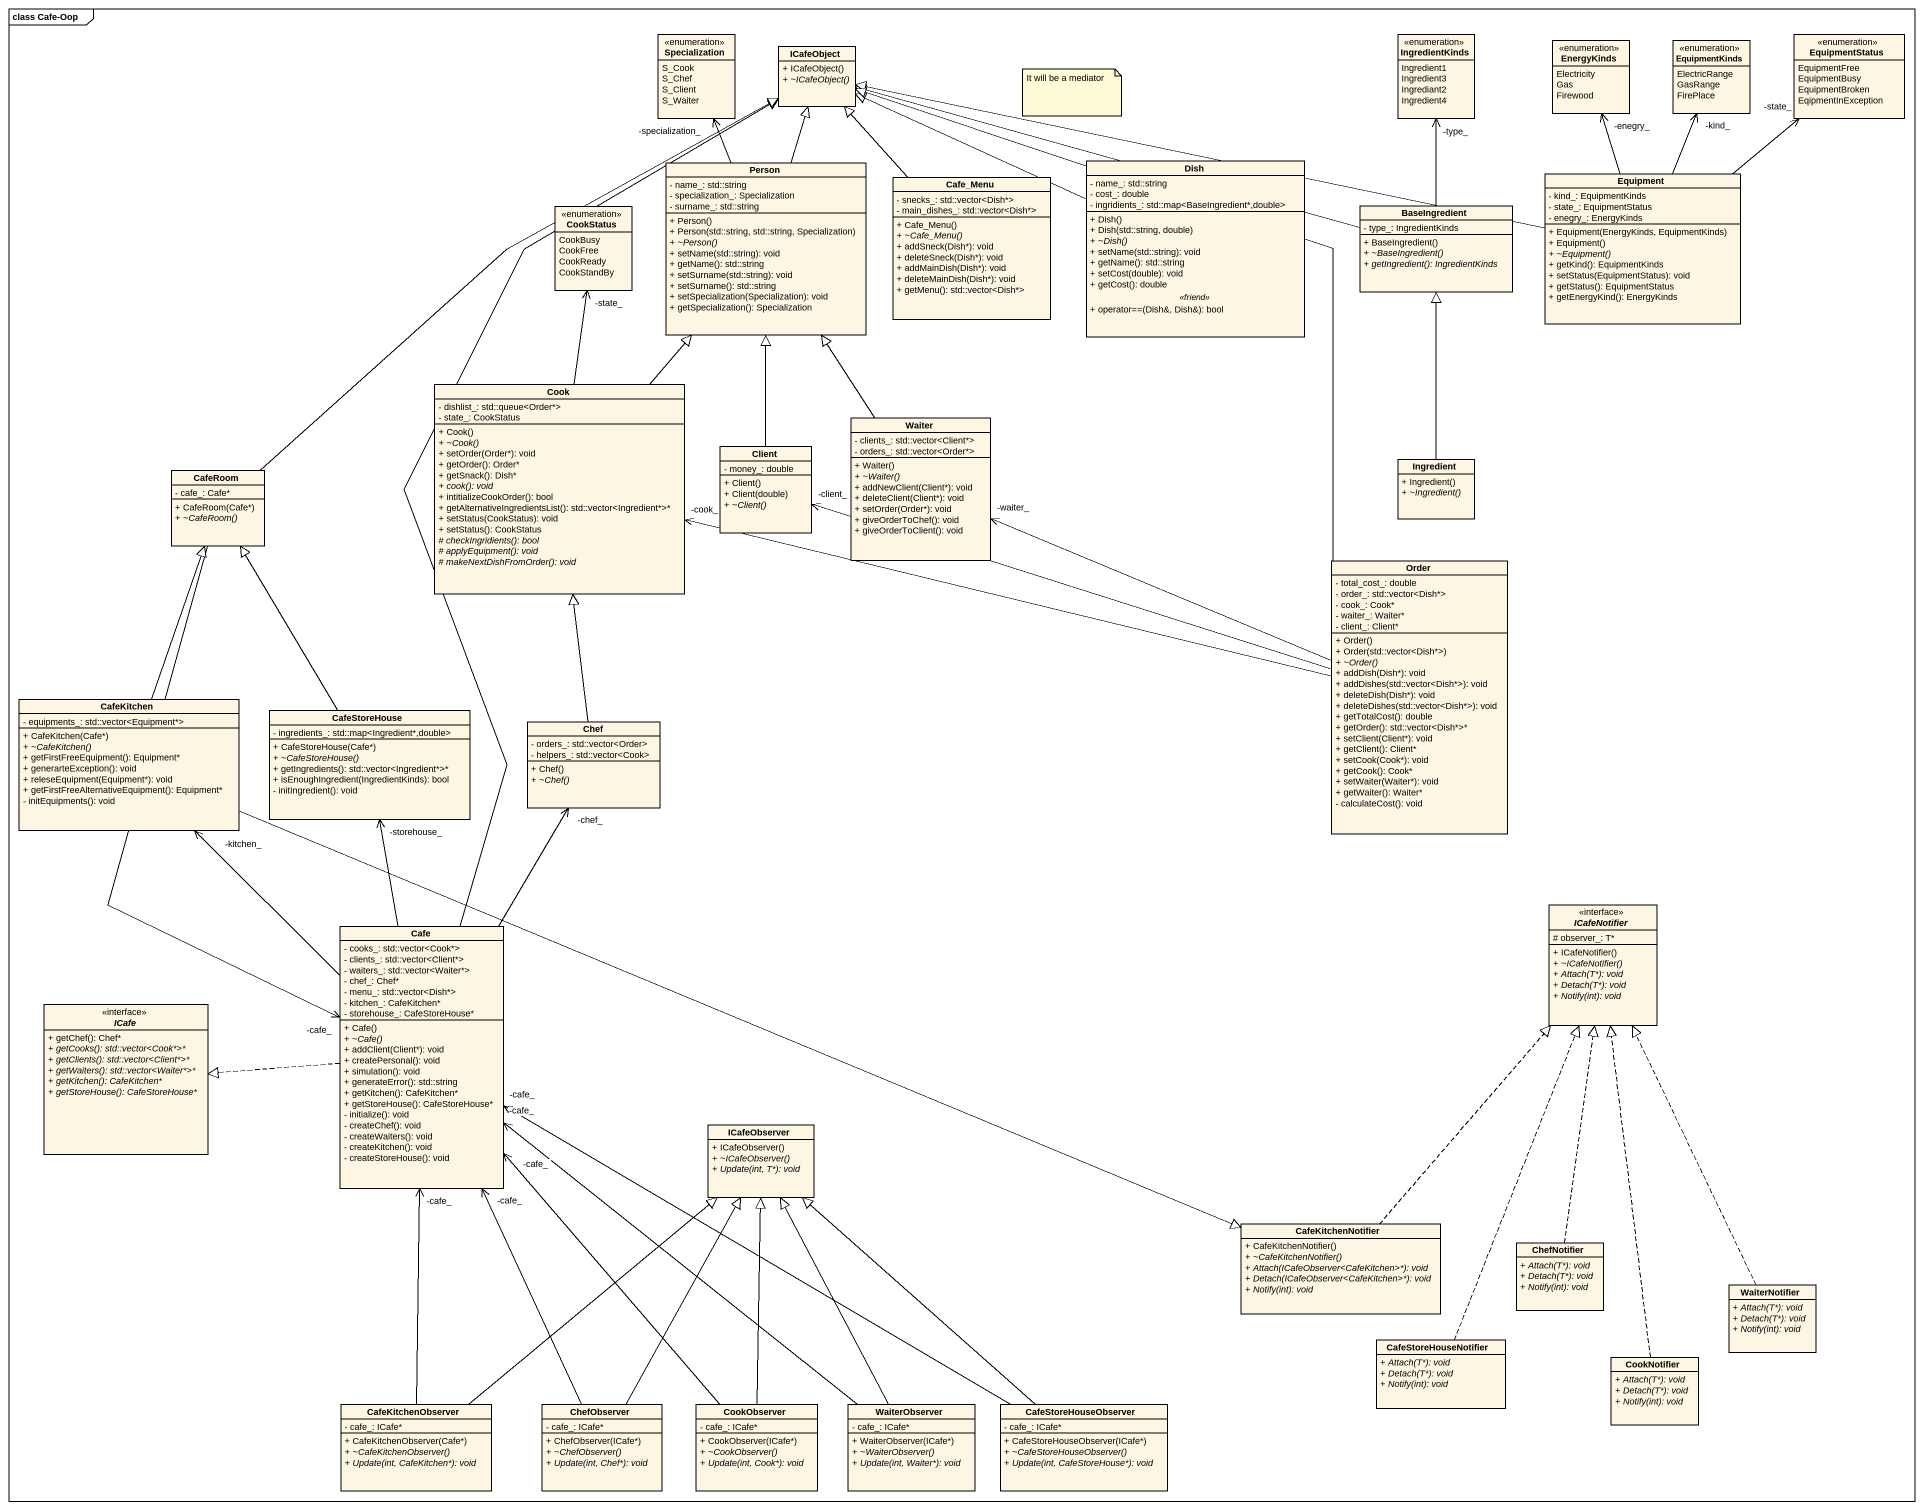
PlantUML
@startuml
mainframe class Cafe-Oop
hide circle
hide empty members
skinparam classAttributeIconSize 0
enum Specialization {
  S_Cook
  S_Chef
  S_Client
  S_Waiter
}
class ICafeObject {
  + ICafeObject()
  {abstract} + ~ICafeObject()
}
enum IngredientKinds {
  Ingredient1
  Ingredient3
  Ingrediant2
  Ingredient4
}
enum EnergyKinds {
  Electricity
  Gas
  Firewood
}
enum EquipmentKinds {
  ElectricRange
  GasRange
  FirePlace
}
enum EquipmentStatus {
  EquipmentFree
  EquipmentBusy
  EquipmentBroken
  EqipmentInException
}
class "Person" as Person_ {
  - name_: std::string
  - specialization_: Specialization
  - surname_: std::string
  + Person()
  + Person(std::string, std::string, Specialization)
  {abstract} + ~Person()
  + setName(std::string): void
  + getName(): std::string
  + setSurname(std::string): void
  + setSurname(): std::string
  + setSpecialization(Specialization): void
  + getSpecialization(): Specialization
}
class Cafe_Menu {
  - snecks_: std::vector<Dish*>
  - main_dishes_: std::vector<Dish*>
  + Cafe_Menu()
  {abstract} + ~Cafe_Menu()
  + addSneck(Dish*): void
  + deleteSneck(Dish*): void
  + addMainDish(Dish*): void
  + deleteMainDish(Dish*): void
  + getMenu(): std::vector<Dish*>
}
class Dish {
  - name_: std::string
  - cost_: double
  - ingridients_: std::map<BaseIngredient*,double>
  --
  + Dish()
  + Dish(std::string, double)
  {abstract} + ~Dish()
  + setName(std::string): void
  + getName(): std::string
  + setCost(double): void
  + getCost(): double
  .. <<friend>> ..
  + operator==(Dish&, Dish&): bool
}
class Equipment {
  - kind_: EquipmentKinds
  - state_: EquipmentStatus
  - enegry_: EnergyKinds
  + Equipment(EnergyKinds, EquipmentKinds)
  + Equipment()
  {abstract} + ~Equipment()
  + getKind(): EquipmentKinds
  + setStatus(EquipmentStatus): void
  + getStatus(): EquipmentStatus
  + getEnergyKind(): EnergyKinds
}
enum CookStatus {
  CookBusy
  CookFree
  CookReady
  CookStandBy
}
class BaseIngredient {
  - type_: IngredientKinds
  + BaseIngredient()
  {abstract} + ~BaseIngredient()
  {abstract} + getIngredient(): IngredientKinds
}
class Cook {
  - dishlist_: std::queue<Order*>
  - state_: CookStatus
  + Cook()
  {abstract} + ~Cook()
  + setOrder(Order*): void
  + getOrder(): Order*
  + getSnack(): Dish*
  {abstract} + cook(): void
  + intitializeCookOrder(): bool
  + getAlternativeIngredientsList(): std::vector<Ingredient*>*
  + setStatus(CookStatus): void
  + setStatus(): CookStatus
  {abstract} # checkIngridients(): bool
  {abstract} # applyEquipment(): void
  {abstract} # makeNextDishFromOrder(): void
}
class Client {
  - money_: double
  + Client()
  + Client(double)
  {abstract} + ~Client()
}
class Waiter {
  - clients_: std::vector<Client*>
  - orders_: std::vector<Order*>
  + Waiter()
  {abstract} + ~Waiter()
  + addNewClient(Client*): void
  + deleteClient(Client*): void
  + setOrder(Order*): void
  + giveOrderToChef(): void
  + giveOrderToClient(): void
}
class CafeRoom {
  - cafe_: Cafe*
  + CafeRoom(Cafe*)
  {abstract} + ~CafeRoom()
}
class Ingredient {
  + Ingredient()
  {abstract} + ~Ingredient()
}
class Order {
  - total_cost_: double
  - order_: std::vector<Dish*>
  - cook_: Cook*
  - waiter_: Waiter*
  - client_: Client*
  + Order()
  + Order(std::vector<Dish*>)
  {abstract} + ~Order()
  + addDish(Dish*): void
  + addDishes(std::vector<Dish*>): void
  + deleteDish(Dish*): void
  + deleteDishes(std::vector<Dish*>): void
  + getTotalCost(): double
  + getOrder(): std::vector<Dish*>*
  + setClient(Client*): void
  + getClient(): Client*
  + setCook(Cook*): void
  + getCook(): Cook*
  + setWaiter(Waiter*): void
  + getWaiter(): Waiter*
  - calculateCost(): void
}
class CafeKitchen {
  - equipments_: std::vector<Equipment*>
  + CafeKitchen(Cafe*)
  {abstract} + ~CafeKitchen()
  + getFirstFreeEquipment(): Equipment*
  + generarteException(): void
  + releseEquipment(Equipment*): void
  + getFirstFreeAlternativeEquipment(): Equipment*
  - initEquipments(): void
}
class CafeStoreHouse {
  - ingredients_: std::map<Ingredient*,double>
  + CafeStoreHouse(Cafe*)
  {abstract} + ~CafeStoreHouse()
  + getIngredients(): std::vector<Ingredient*>*
  + isEnoughIngredient(IngredientKinds): bool
  - initIngredient(): void
}
class Chef {
  - orders_: std::vector<Order>
  - helpers_: std::vector<Cook>
  + Chef()
  {abstract} + ~Chef()
}
interface ICafeNotifier <<interface>> {
  # observer_: T*
  + ICafeNotifier()
  {abstract} + ~ICafeNotifier()
  {abstract} + Attach(T*): void
  {abstract} + Detach(T*): void
  {abstract} + Notify(int): void
}
class Cafe {
  - cooks_: std::vector<Cook*>
  - clients_: std::vector<Client*>
  - waiters_: std::vector<Waiter*>
  - chef_: Chef*
  - menu_: std::vector<Dish*>
  - kitchen_: CafeKitchen*
  - storehouse_: CafeStoreHouse*
  + Cafe()
  {abstract} + ~Cafe()
  + addClient(Client*): void
  + createPersonal(): void
  + simulation(): void
  + generateError(): std::string
  + getKitchen(): CafeKitchen*
  + getStoreHouse(): CafeStoreHouse*
  - initialize(): void
  - createChef(): void
  - createWaiters(): void
  - createKitchen(): void
  - createStoreHouse(): void
}
interface ICafe <<interface>> {
  + getChef(): Chef*
  {abstract} + getCooks(): std::vector<Cook*>*
  {abstract} + getClients(): std::vector<Client*>*
  {abstract} + getWaiters(): std::vector<Waiter*>*
  {abstract} + getKitchen(): CafeKitchen*
  {abstract} + getStoreHouse(): CafeStoreHouse*
}
class ICafeObserver {
  + ICafeObserver()
  {abstract} + ~ICafeObserver()
  {abstract} + Update(int, T*): void
}
class CafeKitchenNotifier {
  + CafeKitchenNotifier()
  {abstract} + ~CafeKitchenNotifier()
  {abstract} + Attach(ICafeObserver<CafeKitchen>*): void
  {abstract} + Detach(ICafeObserver<CafeKitchen>*): void
  {abstract} + Notify(int): void
}
class ChefNotifier {
  {abstract} + Attach(T*): void
  {abstract} + Detach(T*): void
  {abstract} + Notify(int): void
}
class WaiterNotifier {
  {abstract} + Attach(T*): void
  {abstract} + Detach(T*): void
  {abstract} + Notify(int): void
}
class CafeStoreHouseNotifier {
  {abstract} + Attach(T*): void
  {abstract} + Detach(T*): void
  {abstract} + Notify(int): void
}
class CookNotifier {
  {abstract} + Attach(T*): void
  {abstract} + Detach(T*): void
  {abstract} + Notify(int): void
}
class CafeKitchenObserver {
  - cafe_: ICafe*
  + CafeKitchenObserver(Cafe*)
  {abstract} + ~CafeKitchenObserver()
  {abstract} + Update(int, CafeKitchen*): void
}
class ChefObserver {
  - cafe_: ICafe*
  + ChefObserver(ICafe*)
  {abstract} + ~ChefObserver()
  {abstract} + Update(int, Chef*): void
}
class CookObserver {
  - cafe_: ICafe*
  + CookObserver(ICafe*)
  {abstract} + ~CookObserver()
  {abstract} + Update(int, Cook*): void
}
class WaiterObserver {
  - cafe_: ICafe*
  + WaiterObserver(ICafe*)
  {abstract} + ~WaiterObserver()
  {abstract} + Update(int, Waiter*): void
}
class CafeStoreHouseObserver {
  - cafe_: ICafe*
  + CafeStoreHouseObserver(ICafe*)
  {abstract} + ~CafeStoreHouseObserver()
  {abstract} + Update(int, CafeStoreHouse*): void
}
Person_ -up-> "-specialization_" Specialization
Person_ -up-|> ICafeObject
Cafe_Menu -up-|> ICafeObject
Dish -left-|> ICafeObject
Equipment -left-|> ICafeObject
Equipment -up-> "-enegry_" EnergyKinds
Equipment -up-> "-kind_" EquipmentKinds
Equipment -up-> "-state_" EquipmentStatus
BaseIngredient -left-|> ICafeObject
BaseIngredient -up-> "-type_" IngredientKinds
Cook -up-|> Person_
Cook -up-> "-state_" CookStatus
Client -up-|> Person_
Waiter -up-|> Person_
CafeRoom -up-|> ICafeObject
CafeRoom --> "-cafe_" Cafe
Ingredient -up-|> BaseIngredient
Order -up-|> ICafeObject
Order -left-> "-cook_" Cook
Order -left-> "-client_" Client
Order -left-> "-waiter_" Waiter
CafeKitchen -up-|> CafeRoom
CafeKitchen -right-|> CafeKitchenNotifier
CafeStoreHouse -up-|> CafeRoom
Chef -up-|> Cook
Cafe -up-|> ICafeObject
Cafe -up-> "-kitchen_" CafeKitchen
Cafe -up-> "-storehouse_" CafeStoreHouse
Cafe -up-> "-chef_" Chef
Cafe .left.|> ICafe
CafeKitchenNotifier .up.|> ICafeNotifier
ChefNotifier .up.|> ICafeNotifier
WaiterNotifier .up.|> ICafeNotifier
CafeStoreHouseNotifier .up.|> ICafeNotifier
CookNotifier .up.|> ICafeNotifier
CafeKitchenObserver -up-> "-cafe_" Cafe
CafeKitchenObserver -up-|> ICafeObserver
ChefObserver -up-> "-cafe_" Cafe
ChefObserver -up-|> ICafeObserver
CookObserver -up-> "-cafe_" Cafe
CookObserver -up-|> ICafeObserver
WaiterObserver -up-> "-cafe_" Cafe
WaiterObserver -up-|> ICafeObserver
CafeStoreHouseObserver -left-> "-cafe_" Cafe
CafeStoreHouseObserver -up-|> ICafeObserver
note as N1
  It will be a mediator
end note
@enduml
